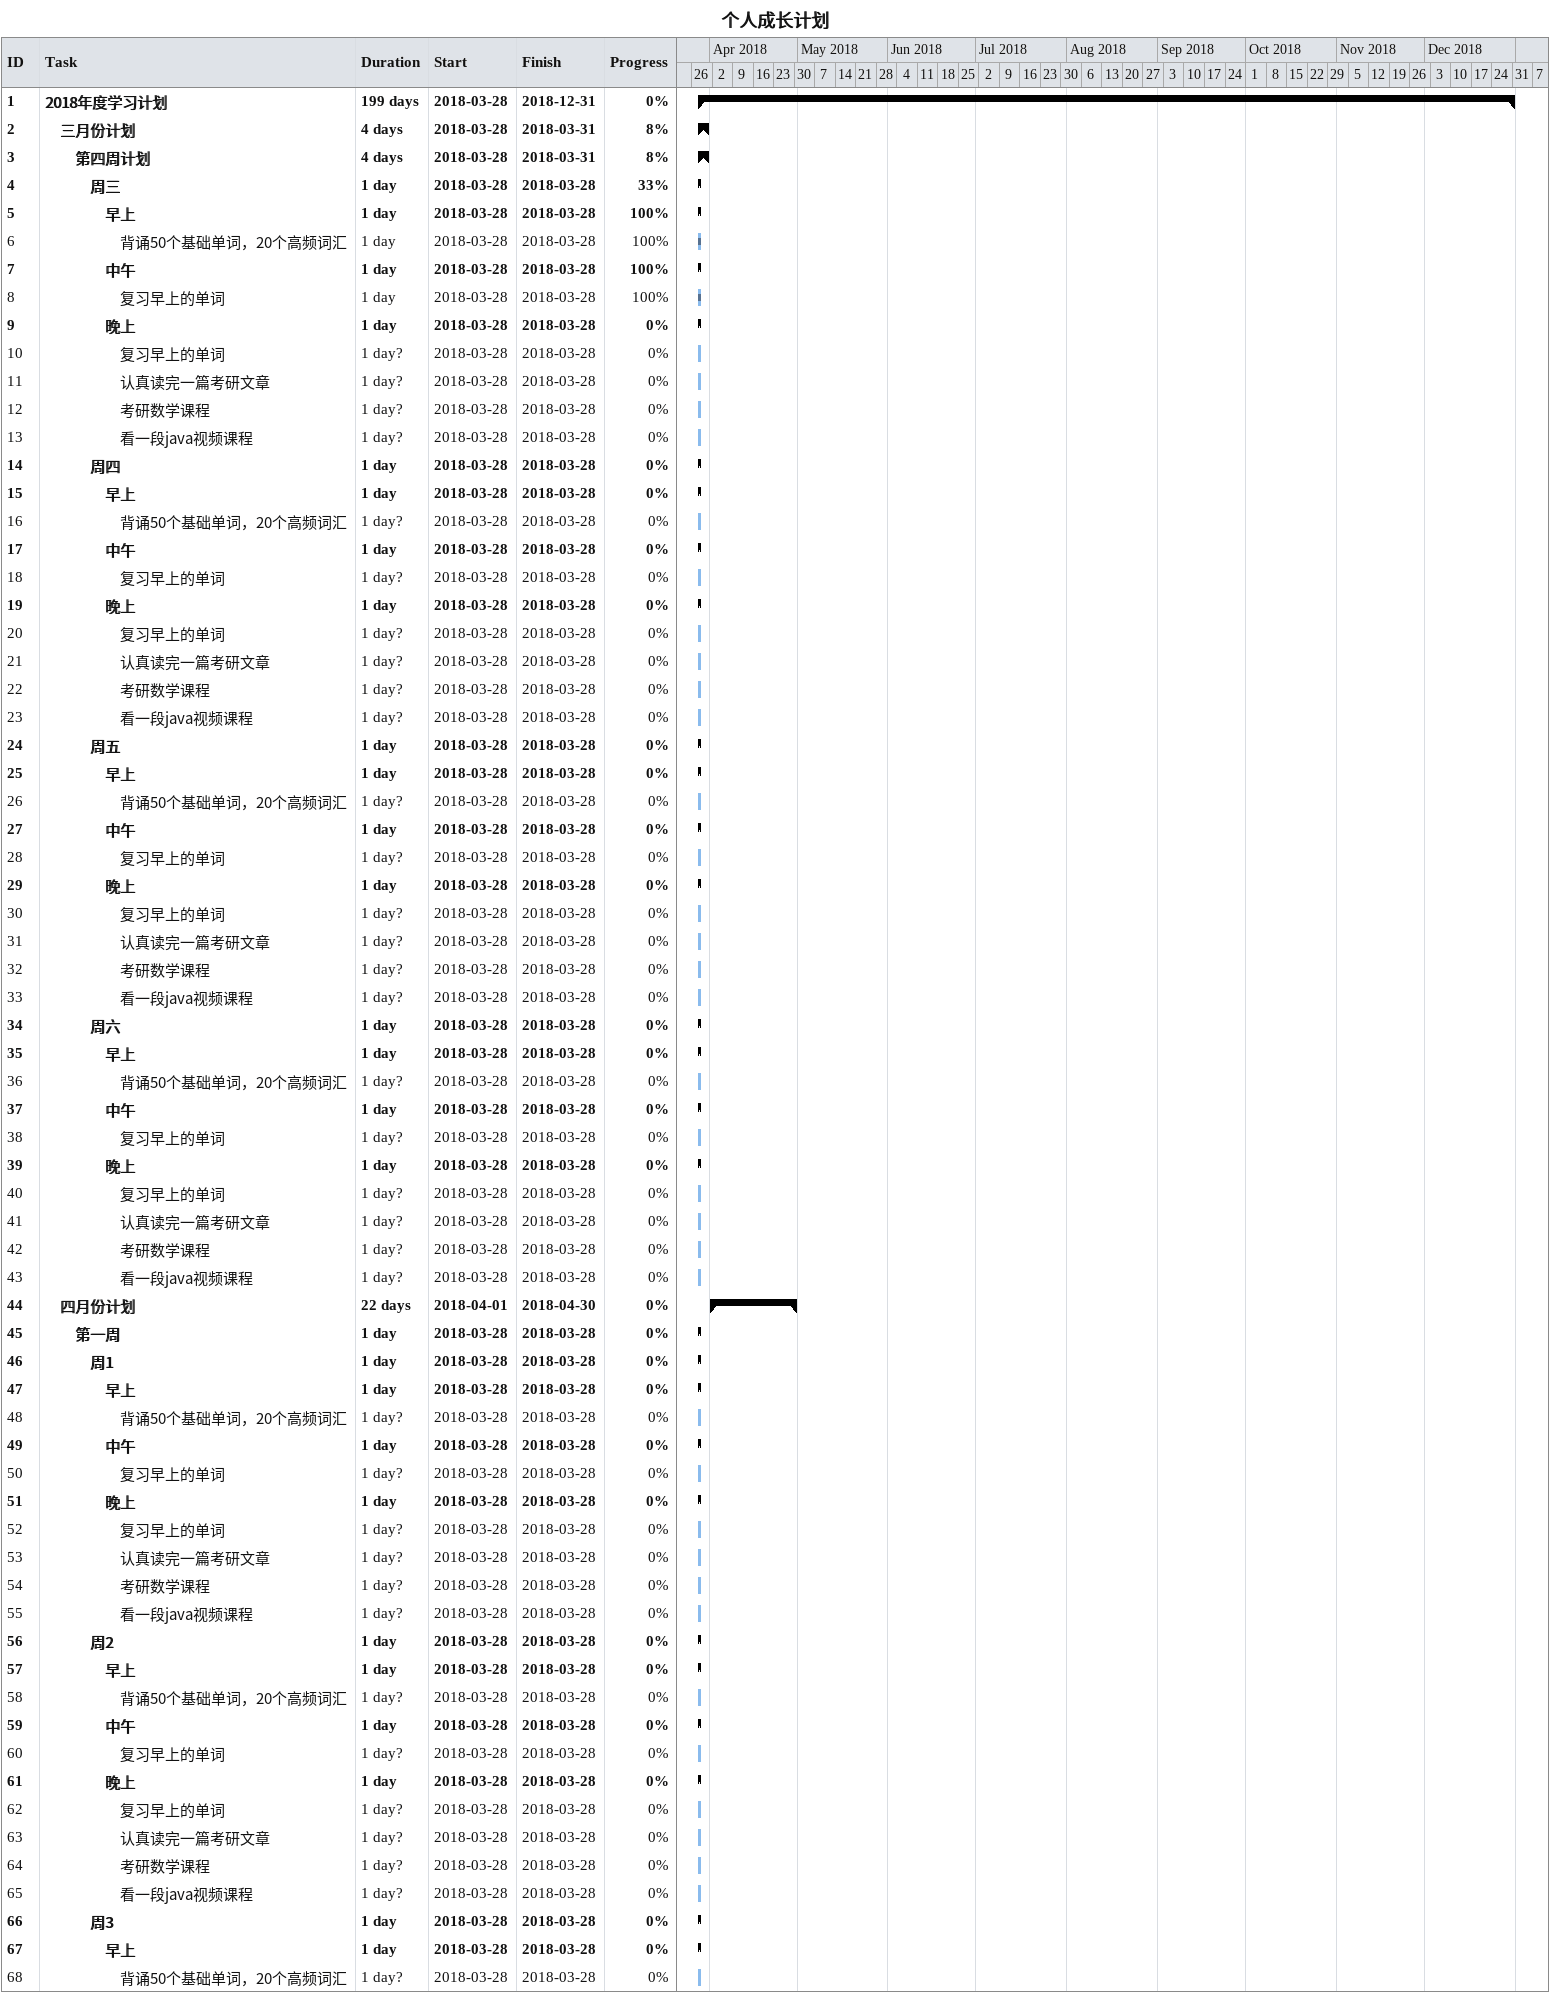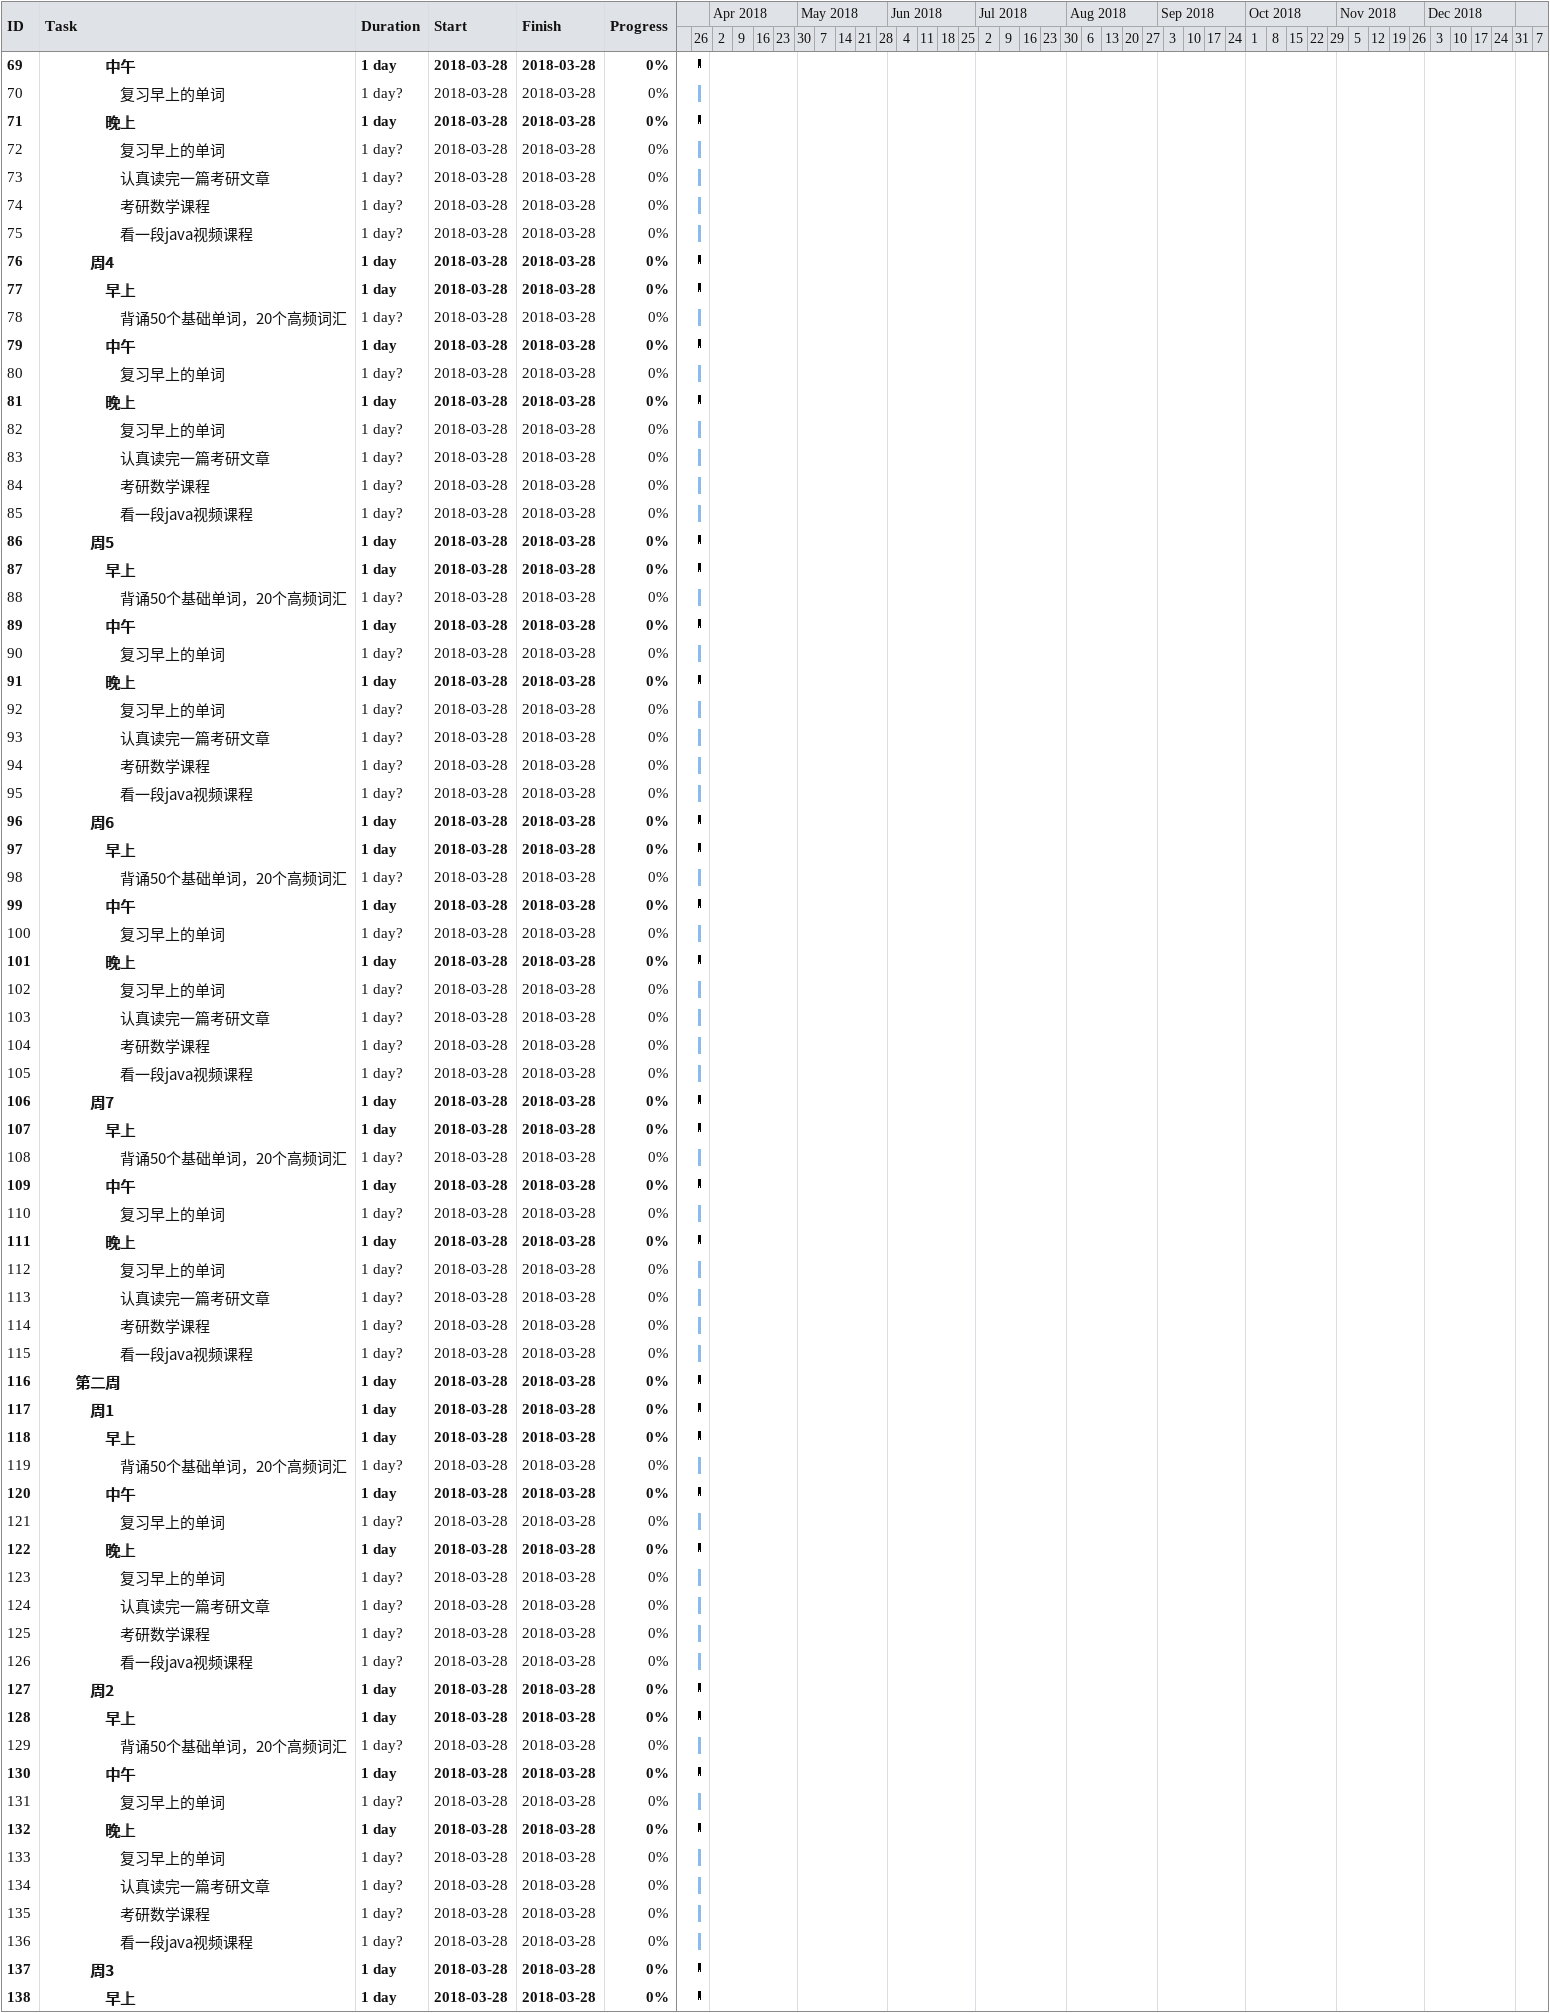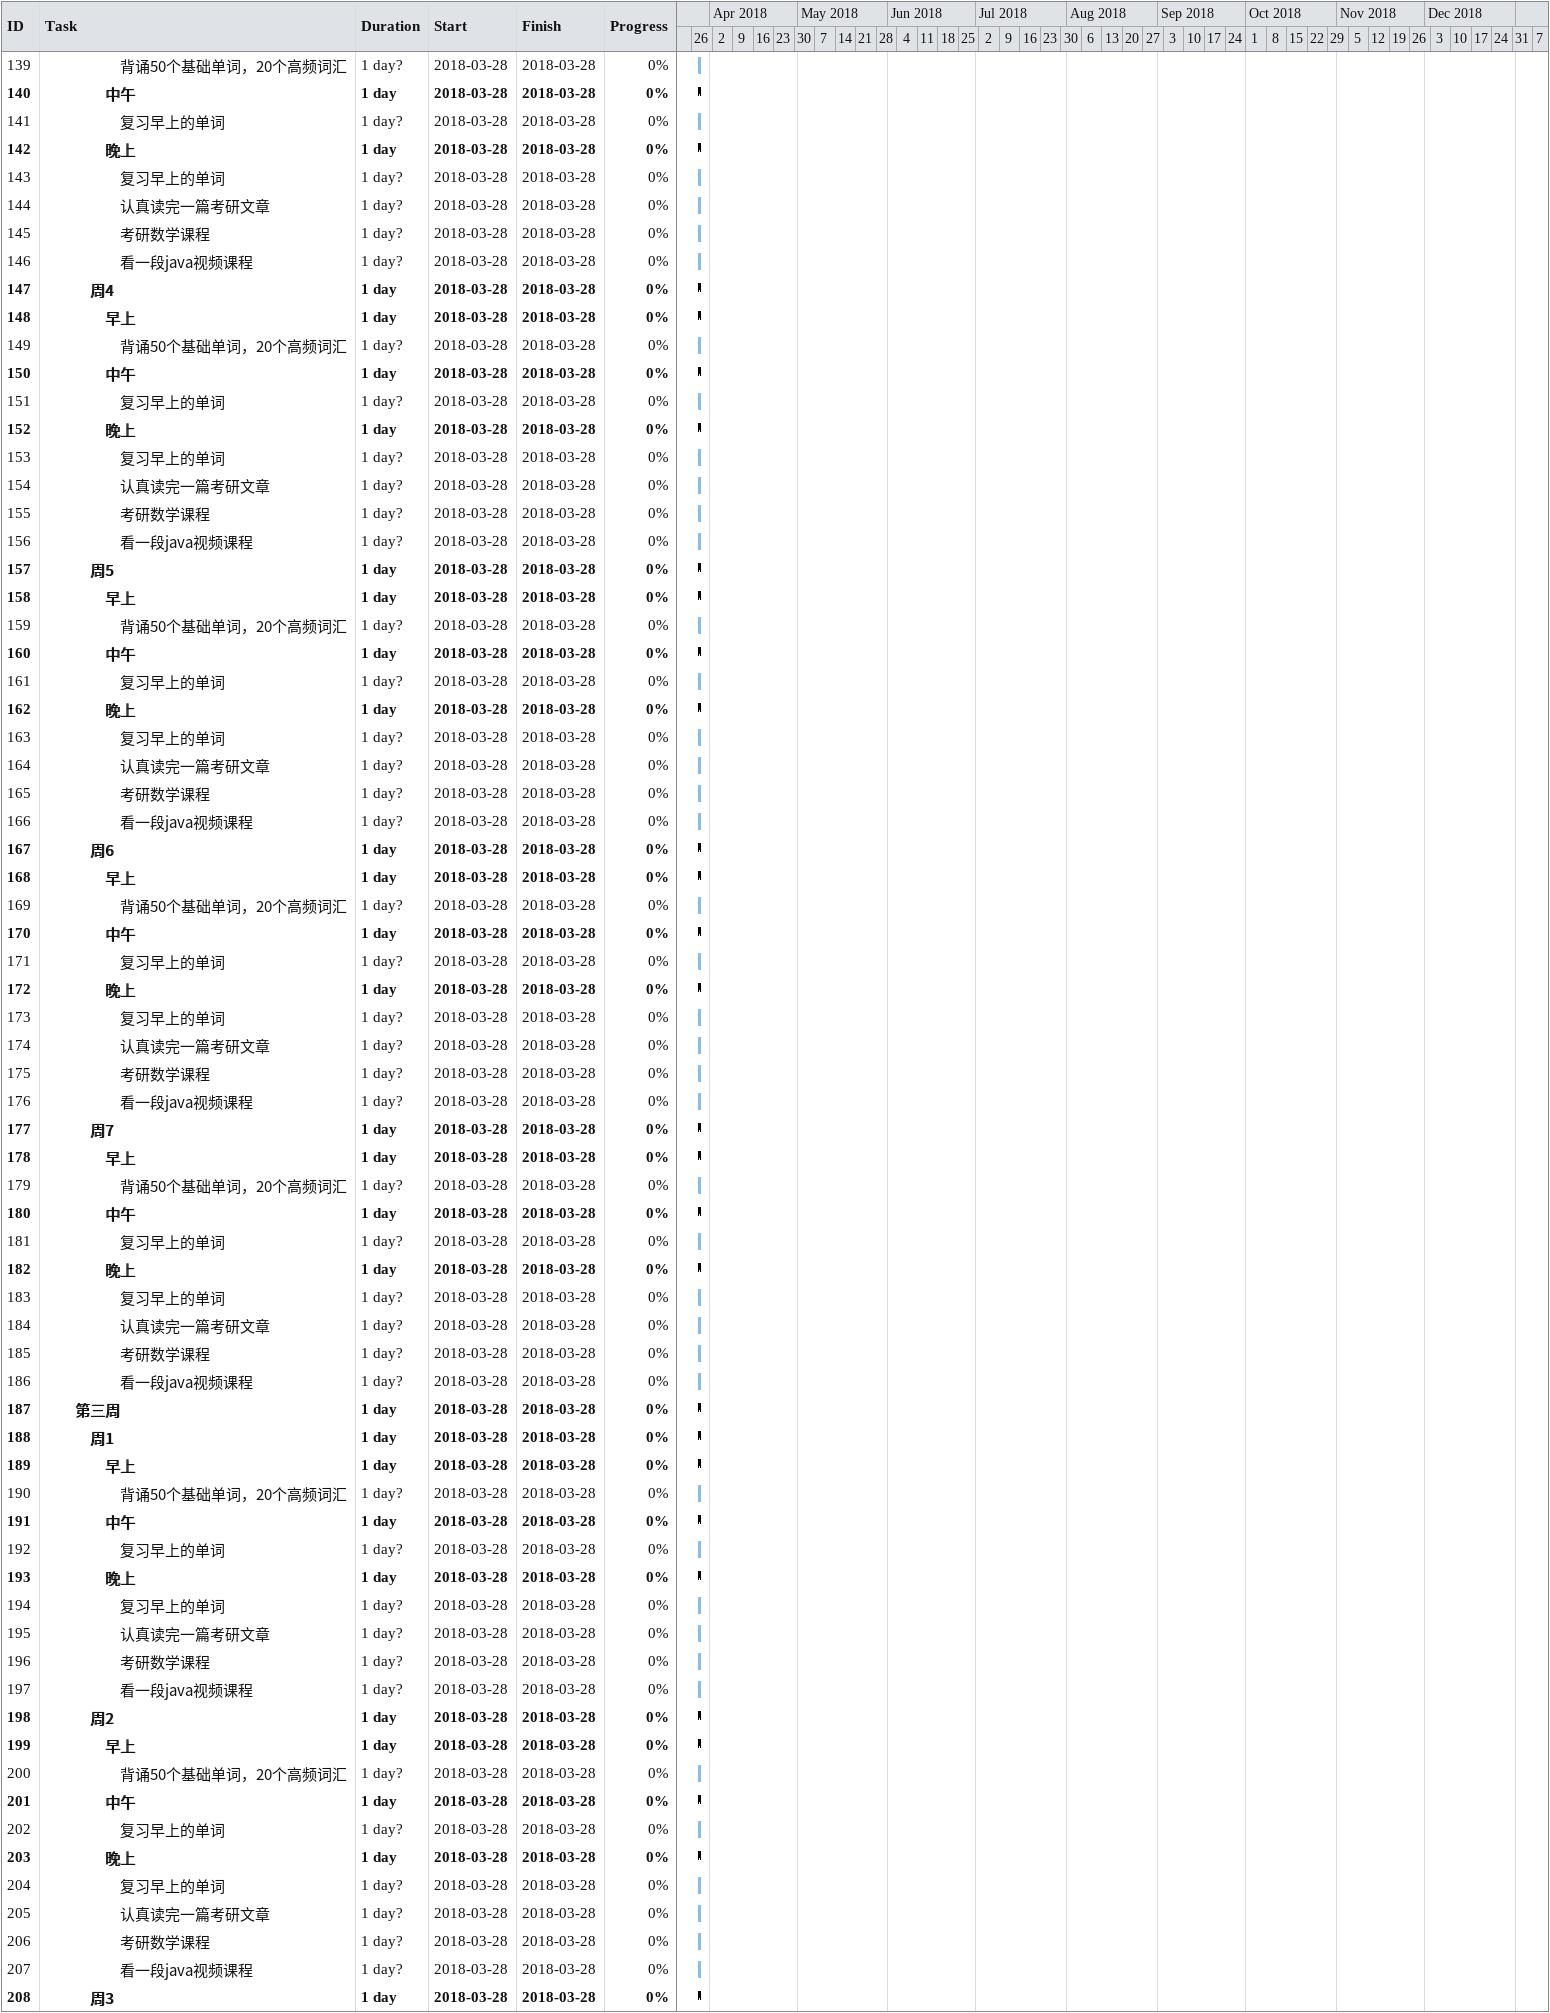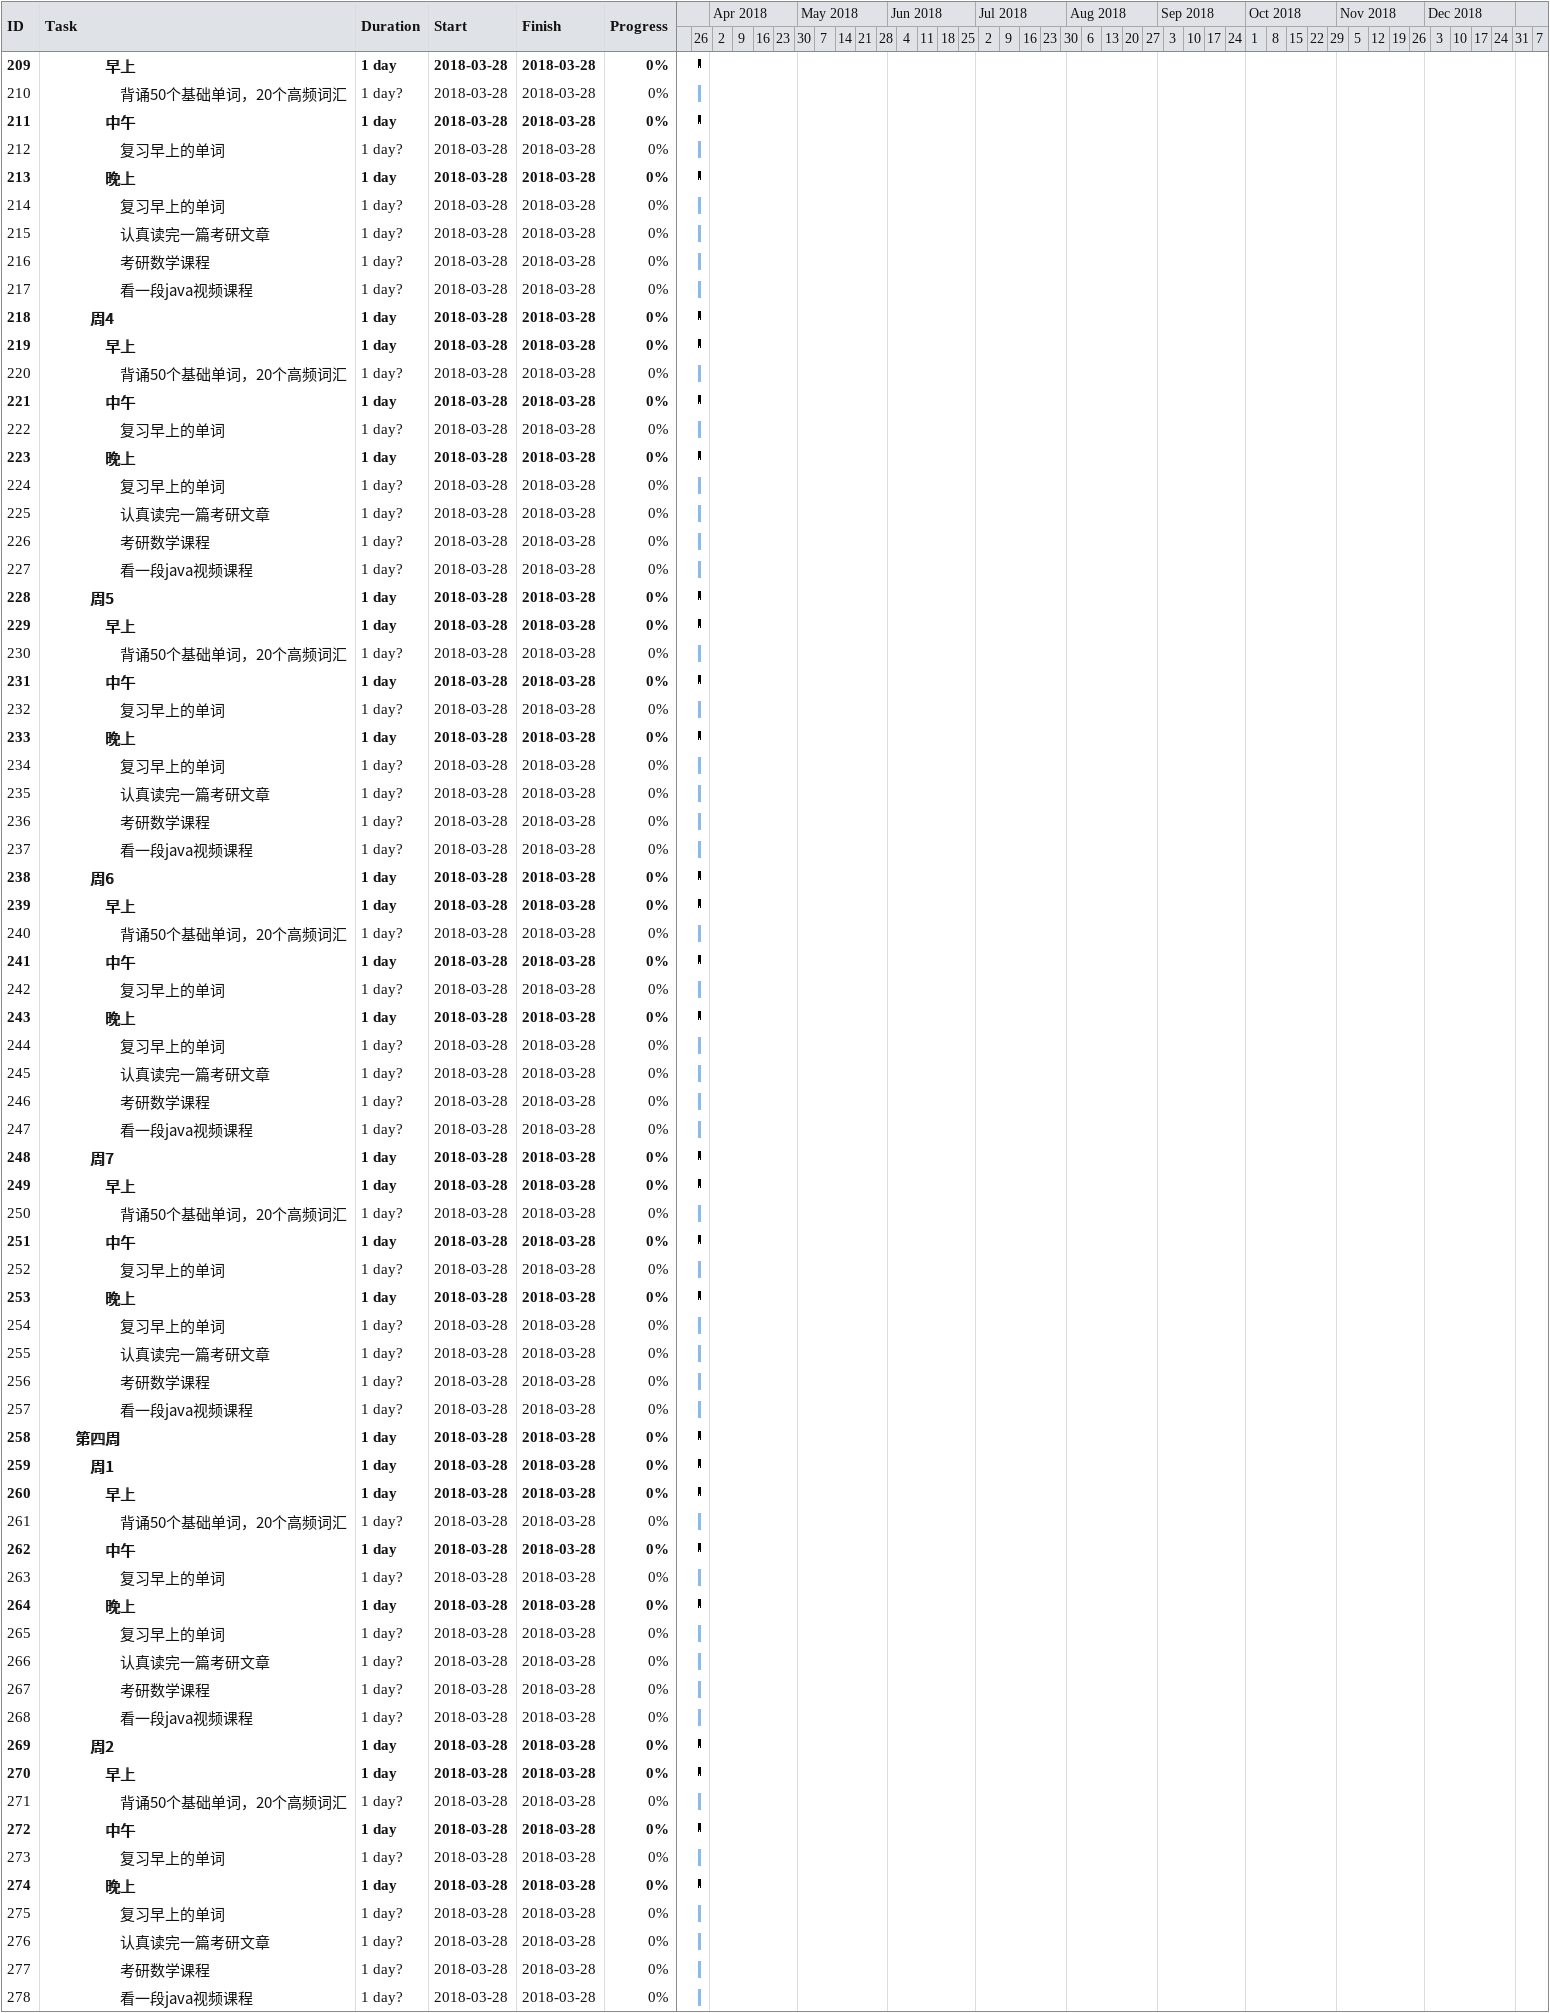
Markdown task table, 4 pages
个人成长计划

| ID | Level | Task | Duration | Start | Finish | % complete |
|---|---|---|---|---|---|---|
| 1 | 1 | **2018年度学习计划** | 199d | 2018-03-28 | 2018-12-31 | 0 |
| 2 | 2 | **三月份计划** | 4d | 2018-03-28 | 2018-03-31 | 8 |
| 3 | 3 | **第四周计划** | 4d | 2018-03-28 | 2018-03-31 | 8 |
| 4 | 4 | **周三** | 1d | 2018-03-28 | 2018-03-28 | 33 |
| 5 | 5 | **早上** | 1d | 2018-03-28 | 2018-03-28 | 100 |
| 6 | 6 | 背诵50个基础单词，20个高频词汇 | 1d | 2018-03-28 | 2018-03-28 | 100 |
| 7 | 5 | **中午** | 1d | 2018-03-28 | 2018-03-28 | 100 |
| 8 | 6 | 复习早上的单词 | 1d | 2018-03-28 | 2018-03-28 | 100 |
| 9 | 5 | **晚上** | 1d | 2018-03-28 | 2018-03-28 | 0 |
| 10 | 6 | 复习早上的单词 | 1d? | 2018-03-28 | 2018-03-28 | 0 |
| 11 | 6 | 认真读完一篇考研文章 | 1d? | 2018-03-28 | 2018-03-28 | 0 |
| 12 | 6 | 考研数学课程 | 1d? | 2018-03-28 | 2018-03-28 | 0 |
| 13 | 6 | 看一段java视频课程 | 1d? | 2018-03-28 | 2018-03-28 | 0 |
| 14 | 4 | **周四** | 1d | 2018-03-28 | 2018-03-28 | 0 |
| 15 | 5 | **早上** | 1d | 2018-03-28 | 2018-03-28 | 0 |
| 16 | 6 | 背诵50个基础单词，20个高频词汇 | 1d? | 2018-03-28 | 2018-03-28 | 0 |
| 17 | 5 | **中午** | 1d | 2018-03-28 | 2018-03-28 | 0 |
| 18 | 6 | 复习早上的单词 | 1d? | 2018-03-28 | 2018-03-28 | 0 |
| 19 | 5 | **晚上** | 1d | 2018-03-28 | 2018-03-28 | 0 |
| 20 | 6 | 复习早上的单词 | 1d? | 2018-03-28 | 2018-03-28 | 0 |
| 21 | 6 | 认真读完一篇考研文章 | 1d? | 2018-03-28 | 2018-03-28 | 0 |
| 22 | 6 | 考研数学课程 | 1d? | 2018-03-28 | 2018-03-28 | 0 |
| 23 | 6 | 看一段java视频课程 | 1d? | 2018-03-28 | 2018-03-28 | 0 |
| 24 | 4 | **周五** | 1d | 2018-03-28 | 2018-03-28 | 0 |
| 25 | 5 | **早上** | 1d | 2018-03-28 | 2018-03-28 | 0 |
| 26 | 6 | 背诵50个基础单词，20个高频词汇 | 1d? | 2018-03-28 | 2018-03-28 | 0 |
| 27 | 5 | **中午** | 1d | 2018-03-28 | 2018-03-28 | 0 |
| 28 | 6 | 复习早上的单词 | 1d? | 2018-03-28 | 2018-03-28 | 0 |
| 29 | 5 | **晚上** | 1d | 2018-03-28 | 2018-03-28 | 0 |
| 30 | 6 | 复习早上的单词 | 1d? | 2018-03-28 | 2018-03-28 | 0 |
| 31 | 6 | 认真读完一篇考研文章 | 1d? | 2018-03-28 | 2018-03-28 | 0 |
| 32 | 6 | 考研数学课程 | 1d? | 2018-03-28 | 2018-03-28 | 0 |
| 33 | 6 | 看一段java视频课程 | 1d? | 2018-03-28 | 2018-03-28 | 0 |
| 34 | 4 | **周六** | 1d | 2018-03-28 | 2018-03-28 | 0 |
| 35 | 5 | **早上** | 1d | 2018-03-28 | 2018-03-28 | 0 |
| 36 | 6 | 背诵50个基础单词，20个高频词汇 | 1d? | 2018-03-28 | 2018-03-28 | 0 |
| 37 | 5 | **中午** | 1d | 2018-03-28 | 2018-03-28 | 0 |
| 38 | 6 | 复习早上的单词 | 1d? | 2018-03-28 | 2018-03-28 | 0 |
| 39 | 5 | **晚上** | 1d | 2018-03-28 | 2018-03-28 | 0 |
| 40 | 6 | 复习早上的单词 | 1d? | 2018-03-28 | 2018-03-28 | 0 |
| 41 | 6 | 认真读完一篇考研文章 | 1d? | 2018-03-28 | 2018-03-28 | 0 |
| 42 | 6 | 考研数学课程 | 1d? | 2018-03-28 | 2018-03-28 | 0 |
| 43 | 6 | 看一段java视频课程 | 1d? | 2018-03-28 | 2018-03-28 | 0 |
| 44 | 2 | **四月份计划** | 22d | 2018-04-01 | 2018-04-30 | 0 |
| 45 | 3 | **第一周** | 1d | 2018-03-28 | 2018-03-28 | 0 |
| 46 | 4 | **周1** | 1d | 2018-03-28 | 2018-03-28 | 0 |
| 47 | 5 | **早上** | 1d | 2018-03-28 | 2018-03-28 | 0 |
| 48 | 6 | 背诵50个基础单词，20个高频词汇 | 1d? | 2018-03-28 | 2018-03-28 | 0 |
| 49 | 5 | **中午** | 1d | 2018-03-28 | 2018-03-28 | 0 |
| 50 | 6 | 复习早上的单词 | 1d? | 2018-03-28 | 2018-03-28 | 0 |
| 51 | 5 | **晚上** | 1d | 2018-03-28 | 2018-03-28 | 0 |
| 52 | 6 | 复习早上的单词 | 1d? | 2018-03-28 | 2018-03-28 | 0 |
| 53 | 6 | 认真读完一篇考研文章 | 1d? | 2018-03-28 | 2018-03-28 | 0 |
| 54 | 6 | 考研数学课程 | 1d? | 2018-03-28 | 2018-03-28 | 0 |
| 55 | 6 | 看一段java视频课程 | 1d? | 2018-03-28 | 2018-03-28 | 0 |
| 56 | 4 | **周2** | 1d | 2018-03-28 | 2018-03-28 | 0 |
| 57 | 5 | **早上** | 1d | 2018-03-28 | 2018-03-28 | 0 |
| 58 | 6 | 背诵50个基础单词，20个高频词汇 | 1d? | 2018-03-28 | 2018-03-28 | 0 |
| 59 | 5 | **中午** | 1d | 2018-03-28 | 2018-03-28 | 0 |
| 60 | 6 | 复习早上的单词 | 1d? | 2018-03-28 | 2018-03-28 | 0 |
| 61 | 5 | **晚上** | 1d | 2018-03-28 | 2018-03-28 | 0 |
| 62 | 6 | 复习早上的单词 | 1d? | 2018-03-28 | 2018-03-28 | 0 |
| 63 | 6 | 认真读完一篇考研文章 | 1d? | 2018-03-28 | 2018-03-28 | 0 |
| 64 | 6 | 考研数学课程 | 1d? | 2018-03-28 | 2018-03-28 | 0 |
| 65 | 6 | 看一段java视频课程 | 1d? | 2018-03-28 | 2018-03-28 | 0 |
| 66 | 4 | **周3** | 1d | 2018-03-28 | 2018-03-28 | 0 |
| 67 | 5 | **早上** | 1d | 2018-03-28 | 2018-03-28 | 0 |
| 68 | 6 | 背诵50个基础单词，20个高频词汇 | 1d? | 2018-03-28 | 2018-03-28 | 0 |
| 69 | 5 | **中午** | 1d | 2018-03-28 | 2018-03-28 | 0 |
| 70 | 6 | 复习早上的单词 | 1d? | 2018-03-28 | 2018-03-28 | 0 |
| 71 | 5 | **晚上** | 1d | 2018-03-28 | 2018-03-28 | 0 |
| 72 | 6 | 复习早上的单词 | 1d? | 2018-03-28 | 2018-03-28 | 0 |
| 73 | 6 | 认真读完一篇考研文章 | 1d? | 2018-03-28 | 2018-03-28 | 0 |
| 74 | 6 | 考研数学课程 | 1d? | 2018-03-28 | 2018-03-28 | 0 |
| 75 | 6 | 看一段java视频课程 | 1d? | 2018-03-28 | 2018-03-28 | 0 |
| 76 | 4 | **周4** | 1d | 2018-03-28 | 2018-03-28 | 0 |
| 77 | 5 | **早上** | 1d | 2018-03-28 | 2018-03-28 | 0 |
| 78 | 6 | 背诵50个基础单词，20个高频词汇 | 1d? | 2018-03-28 | 2018-03-28 | 0 |
| 79 | 5 | **中午** | 1d | 2018-03-28 | 2018-03-28 | 0 |
| 80 | 6 | 复习早上的单词 | 1d? | 2018-03-28 | 2018-03-28 | 0 |
| 81 | 5 | **晚上** | 1d | 2018-03-28 | 2018-03-28 | 0 |
| 82 | 6 | 复习早上的单词 | 1d? | 2018-03-28 | 2018-03-28 | 0 |
| 83 | 6 | 认真读完一篇考研文章 | 1d? | 2018-03-28 | 2018-03-28 | 0 |
| 84 | 6 | 考研数学课程 | 1d? | 2018-03-28 | 2018-03-28 | 0 |
| 85 | 6 | 看一段java视频课程 | 1d? | 2018-03-28 | 2018-03-28 | 0 |
| 86 | 4 | **周5** | 1d | 2018-03-28 | 2018-03-28 | 0 |
| 87 | 5 | **早上** | 1d | 2018-03-28 | 2018-03-28 | 0 |
| 88 | 6 | 背诵50个基础单词，20个高频词汇 | 1d? | 2018-03-28 | 2018-03-28 | 0 |
| 89 | 5 | **中午** | 1d | 2018-03-28 | 2018-03-28 | 0 |
| 90 | 6 | 复习早上的单词 | 1d? | 2018-03-28 | 2018-03-28 | 0 |
| 91 | 5 | **晚上** | 1d | 2018-03-28 | 2018-03-28 | 0 |
| 92 | 6 | 复习早上的单词 | 1d? | 2018-03-28 | 2018-03-28 | 0 |
| 93 | 6 | 认真读完一篇考研文章 | 1d? | 2018-03-28 | 2018-03-28 | 0 |
| 94 | 6 | 考研数学课程 | 1d? | 2018-03-28 | 2018-03-28 | 0 |
| 95 | 6 | 看一段java视频课程 | 1d? | 2018-03-28 | 2018-03-28 | 0 |
| 96 | 4 | **周6** | 1d | 2018-03-28 | 2018-03-28 | 0 |
| 97 | 5 | **早上** | 1d | 2018-03-28 | 2018-03-28 | 0 |
| 98 | 6 | 背诵50个基础单词，20个高频词汇 | 1d? | 2018-03-28 | 2018-03-28 | 0 |
| 99 | 5 | **中午** | 1d | 2018-03-28 | 2018-03-28 | 0 |
| 100 | 6 | 复习早上的单词 | 1d? | 2018-03-28 | 2018-03-28 | 0 |
| 101 | 5 | **晚上** | 1d | 2018-03-28 | 2018-03-28 | 0 |
| 102 | 6 | 复习早上的单词 | 1d? | 2018-03-28 | 2018-03-28 | 0 |
| 103 | 6 | 认真读完一篇考研文章 | 1d? | 2018-03-28 | 2018-03-28 | 0 |
| 104 | 6 | 考研数学课程 | 1d? | 2018-03-28 | 2018-03-28 | 0 |
| 105 | 6 | 看一段java视频课程 | 1d? | 2018-03-28 | 2018-03-28 | 0 |
| 106 | 4 | **周7** | 1d | 2018-03-28 | 2018-03-28 | 0 |
| 107 | 5 | **早上** | 1d | 2018-03-28 | 2018-03-28 | 0 |
| 108 | 6 | 背诵50个基础单词，20个高频词汇 | 1d? | 2018-03-28 | 2018-03-28 | 0 |
| 109 | 5 | **中午** | 1d | 2018-03-28 | 2018-03-28 | 0 |
| 110 | 6 | 复习早上的单词 | 1d? | 2018-03-28 | 2018-03-28 | 0 |
| 111 | 5 | **晚上** | 1d | 2018-03-28 | 2018-03-28 | 0 |
| 112 | 6 | 复习早上的单词 | 1d? | 2018-03-28 | 2018-03-28 | 0 |
| 113 | 6 | 认真读完一篇考研文章 | 1d? | 2018-03-28 | 2018-03-28 | 0 |
| 114 | 6 | 考研数学课程 | 1d? | 2018-03-28 | 2018-03-28 | 0 |
| 115 | 6 | 看一段java视频课程 | 1d? | 2018-03-28 | 2018-03-28 | 0 |
| 116 | 3 | **第二周** | 1d | 2018-03-28 | 2018-03-28 | 0 |
| 117 | 4 | **周1** | 1d | 2018-03-28 | 2018-03-28 | 0 |
| 118 | 5 | **早上** | 1d | 2018-03-28 | 2018-03-28 | 0 |
| 119 | 6 | 背诵50个基础单词，20个高频词汇 | 1d? | 2018-03-28 | 2018-03-28 | 0 |
| 120 | 5 | **中午** | 1d | 2018-03-28 | 2018-03-28 | 0 |
| 121 | 6 | 复习早上的单词 | 1d? | 2018-03-28 | 2018-03-28 | 0 |
| 122 | 5 | **晚上** | 1d | 2018-03-28 | 2018-03-28 | 0 |
| 123 | 6 | 复习早上的单词 | 1d? | 2018-03-28 | 2018-03-28 | 0 |
| 124 | 6 | 认真读完一篇考研文章 | 1d? | 2018-03-28 | 2018-03-28 | 0 |
| 125 | 6 | 考研数学课程 | 1d? | 2018-03-28 | 2018-03-28 | 0 |
| 126 | 6 | 看一段java视频课程 | 1d? | 2018-03-28 | 2018-03-28 | 0 |
| 127 | 4 | **周2** | 1d | 2018-03-28 | 2018-03-28 | 0 |
| 128 | 5 | **早上** | 1d | 2018-03-28 | 2018-03-28 | 0 |
| 129 | 6 | 背诵50个基础单词，20个高频词汇 | 1d? | 2018-03-28 | 2018-03-28 | 0 |
| 130 | 5 | **中午** | 1d | 2018-03-28 | 2018-03-28 | 0 |
| 131 | 6 | 复习早上的单词 | 1d? | 2018-03-28 | 2018-03-28 | 0 |
| 132 | 5 | **晚上** | 1d | 2018-03-28 | 2018-03-28 | 0 |
| 133 | 6 | 复习早上的单词 | 1d? | 2018-03-28 | 2018-03-28 | 0 |
| 134 | 6 | 认真读完一篇考研文章 | 1d? | 2018-03-28 | 2018-03-28 | 0 |
| 135 | 6 | 考研数学课程 | 1d? | 2018-03-28 | 2018-03-28 | 0 |
| 136 | 6 | 看一段java视频课程 | 1d? | 2018-03-28 | 2018-03-28 | 0 |
| 137 | 4 | **周3** | 1d | 2018-03-28 | 2018-03-28 | 0 |
| 138 | 5 | **早上** | 1d | 2018-03-28 | 2018-03-28 | 0 |
| 139 | 6 | 背诵50个基础单词，20个高频词汇 | 1d? | 2018-03-28 | 2018-03-28 | 0 |
| 140 | 5 | **中午** | 1d | 2018-03-28 | 2018-03-28 | 0 |
| 141 | 6 | 复习早上的单词 | 1d? | 2018-03-28 | 2018-03-28 | 0 |
| 142 | 5 | **晚上** | 1d | 2018-03-28 | 2018-03-28 | 0 |
| 143 | 6 | 复习早上的单词 | 1d? | 2018-03-28 | 2018-03-28 | 0 |
| 144 | 6 | 认真读完一篇考研文章 | 1d? | 2018-03-28 | 2018-03-28 | 0 |
| 145 | 6 | 考研数学课程 | 1d? | 2018-03-28 | 2018-03-28 | 0 |
| 146 | 6 | 看一段java视频课程 | 1d? | 2018-03-28 | 2018-03-28 | 0 |
| 147 | 4 | **周4** | 1d | 2018-03-28 | 2018-03-28 | 0 |
| 148 | 5 | **早上** | 1d | 2018-03-28 | 2018-03-28 | 0 |
| 149 | 6 | 背诵50个基础单词，20个高频词汇 | 1d? | 2018-03-28 | 2018-03-28 | 0 |
| 150 | 5 | **中午** | 1d | 2018-03-28 | 2018-03-28 | 0 |
| 151 | 6 | 复习早上的单词 | 1d? | 2018-03-28 | 2018-03-28 | 0 |
| 152 | 5 | **晚上** | 1d | 2018-03-28 | 2018-03-28 | 0 |
| 153 | 6 | 复习早上的单词 | 1d? | 2018-03-28 | 2018-03-28 | 0 |
| 154 | 6 | 认真读完一篇考研文章 | 1d? | 2018-03-28 | 2018-03-28 | 0 |
| 155 | 6 | 考研数学课程 | 1d? | 2018-03-28 | 2018-03-28 | 0 |
| 156 | 6 | 看一段java视频课程 | 1d? | 2018-03-28 | 2018-03-28 | 0 |
| 157 | 4 | **周5** | 1d | 2018-03-28 | 2018-03-28 | 0 |
| 158 | 5 | **早上** | 1d | 2018-03-28 | 2018-03-28 | 0 |
| 159 | 6 | 背诵50个基础单词，20个高频词汇 | 1d? | 2018-03-28 | 2018-03-28 | 0 |
| 160 | 5 | **中午** | 1d | 2018-03-28 | 2018-03-28 | 0 |
| 161 | 6 | 复习早上的单词 | 1d? | 2018-03-28 | 2018-03-28 | 0 |
| 162 | 5 | **晚上** | 1d | 2018-03-28 | 2018-03-28 | 0 |
| 163 | 6 | 复习早上的单词 | 1d? | 2018-03-28 | 2018-03-28 | 0 |
| 164 | 6 | 认真读完一篇考研文章 | 1d? | 2018-03-28 | 2018-03-28 | 0 |
| 165 | 6 | 考研数学课程 | 1d? | 2018-03-28 | 2018-03-28 | 0 |
| 166 | 6 | 看一段java视频课程 | 1d? | 2018-03-28 | 2018-03-28 | 0 |
| 167 | 4 | **周6** | 1d | 2018-03-28 | 2018-03-28 | 0 |
| 168 | 5 | **早上** | 1d | 2018-03-28 | 2018-03-28 | 0 |
| 169 | 6 | 背诵50个基础单词，20个高频词汇 | 1d? | 2018-03-28 | 2018-03-28 | 0 |
| 170 | 5 | **中午** | 1d | 2018-03-28 | 2018-03-28 | 0 |
| 171 | 6 | 复习早上的单词 | 1d? | 2018-03-28 | 2018-03-28 | 0 |
| 172 | 5 | **晚上** | 1d | 2018-03-28 | 2018-03-28 | 0 |
| 173 | 6 | 复习早上的单词 | 1d? | 2018-03-28 | 2018-03-28 | 0 |
| 174 | 6 | 认真读完一篇考研文章 | 1d? | 2018-03-28 | 2018-03-28 | 0 |
| 175 | 6 | 考研数学课程 | 1d? | 2018-03-28 | 2018-03-28 | 0 |
| 176 | 6 | 看一段java视频课程 | 1d? | 2018-03-28 | 2018-03-28 | 0 |
| 177 | 4 | **周7** | 1d | 2018-03-28 | 2018-03-28 | 0 |
| 178 | 5 | **早上** | 1d | 2018-03-28 | 2018-03-28 | 0 |
| 179 | 6 | 背诵50个基础单词，20个高频词汇 | 1d? | 2018-03-28 | 2018-03-28 | 0 |
| 180 | 5 | **中午** | 1d | 2018-03-28 | 2018-03-28 | 0 |
| 181 | 6 | 复习早上的单词 | 1d? | 2018-03-28 | 2018-03-28 | 0 |
| 182 | 5 | **晚上** | 1d | 2018-03-28 | 2018-03-28 | 0 |
| 183 | 6 | 复习早上的单词 | 1d? | 2018-03-28 | 2018-03-28 | 0 |
| 184 | 6 | 认真读完一篇考研文章 | 1d? | 2018-03-28 | 2018-03-28 | 0 |
| 185 | 6 | 考研数学课程 | 1d? | 2018-03-28 | 2018-03-28 | 0 |
| 186 | 6 | 看一段java视频课程 | 1d? | 2018-03-28 | 2018-03-28 | 0 |
| 187 | 3 | **第三周** | 1d | 2018-03-28 | 2018-03-28 | 0 |
| 188 | 4 | **周1** | 1d | 2018-03-28 | 2018-03-28 | 0 |
| 189 | 5 | **早上** | 1d | 2018-03-28 | 2018-03-28 | 0 |
| 190 | 6 | 背诵50个基础单词，20个高频词汇 | 1d? | 2018-03-28 | 2018-03-28 | 0 |
| 191 | 5 | **中午** | 1d | 2018-03-28 | 2018-03-28 | 0 |
| 192 | 6 | 复习早上的单词 | 1d? | 2018-03-28 | 2018-03-28 | 0 |
| 193 | 5 | **晚上** | 1d | 2018-03-28 | 2018-03-28 | 0 |
| 194 | 6 | 复习早上的单词 | 1d? | 2018-03-28 | 2018-03-28 | 0 |
| 195 | 6 | 认真读完一篇考研文章 | 1d? | 2018-03-28 | 2018-03-28 | 0 |
| 196 | 6 | 考研数学课程 | 1d? | 2018-03-28 | 2018-03-28 | 0 |
| 197 | 6 | 看一段java视频课程 | 1d? | 2018-03-28 | 2018-03-28 | 0 |
| 198 | 4 | **周2** | 1d | 2018-03-28 | 2018-03-28 | 0 |
| 199 | 5 | **早上** | 1d | 2018-03-28 | 2018-03-28 | 0 |
| 200 | 6 | 背诵50个基础单词，20个高频词汇 | 1d? | 2018-03-28 | 2018-03-28 | 0 |
| 201 | 5 | **中午** | 1d | 2018-03-28 | 2018-03-28 | 0 |
| 202 | 6 | 复习早上的单词 | 1d? | 2018-03-28 | 2018-03-28 | 0 |
| 203 | 5 | **晚上** | 1d | 2018-03-28 | 2018-03-28 | 0 |
| 204 | 6 | 复习早上的单词 | 1d? | 2018-03-28 | 2018-03-28 | 0 |
| 205 | 6 | 认真读完一篇考研文章 | 1d? | 2018-03-28 | 2018-03-28 | 0 |
| 206 | 6 | 考研数学课程 | 1d? | 2018-03-28 | 2018-03-28 | 0 |
| 207 | 6 | 看一段java视频课程 | 1d? | 2018-03-28 | 2018-03-28 | 0 |
| 208 | 4 | **周3** | 1d | 2018-03-28 | 2018-03-28 | 0 |
| 209 | 5 | **早上** | 1d | 2018-03-28 | 2018-03-28 | 0 |
| 210 | 6 | 背诵50个基础单词，20个高频词汇 | 1d? | 2018-03-28 | 2018-03-28 | 0 |
| 211 | 5 | **中午** | 1d | 2018-03-28 | 2018-03-28 | 0 |
| 212 | 6 | 复习早上的单词 | 1d? | 2018-03-28 | 2018-03-28 | 0 |
| 213 | 5 | **晚上** | 1d | 2018-03-28 | 2018-03-28 | 0 |
| 214 | 6 | 复习早上的单词 | 1d? | 2018-03-28 | 2018-03-28 | 0 |
| 215 | 6 | 认真读完一篇考研文章 | 1d? | 2018-03-28 | 2018-03-28 | 0 |
| 216 | 6 | 考研数学课程 | 1d? | 2018-03-28 | 2018-03-28 | 0 |
| 217 | 6 | 看一段java视频课程 | 1d? | 2018-03-28 | 2018-03-28 | 0 |
| 218 | 4 | **周4** | 1d | 2018-03-28 | 2018-03-28 | 0 |
| 219 | 5 | **早上** | 1d | 2018-03-28 | 2018-03-28 | 0 |
| 220 | 6 | 背诵50个基础单词，20个高频词汇 | 1d? | 2018-03-28 | 2018-03-28 | 0 |
| 221 | 5 | **中午** | 1d | 2018-03-28 | 2018-03-28 | 0 |
| 222 | 6 | 复习早上的单词 | 1d? | 2018-03-28 | 2018-03-28 | 0 |
| 223 | 5 | **晚上** | 1d | 2018-03-28 | 2018-03-28 | 0 |
| 224 | 6 | 复习早上的单词 | 1d? | 2018-03-28 | 2018-03-28 | 0 |
| 225 | 6 | 认真读完一篇考研文章 | 1d? | 2018-03-28 | 2018-03-28 | 0 |
| 226 | 6 | 考研数学课程 | 1d? | 2018-03-28 | 2018-03-28 | 0 |
| 227 | 6 | 看一段java视频课程 | 1d? | 2018-03-28 | 2018-03-28 | 0 |
| 228 | 4 | **周5** | 1d | 2018-03-28 | 2018-03-28 | 0 |
| 229 | 5 | **早上** | 1d | 2018-03-28 | 2018-03-28 | 0 |
| 230 | 6 | 背诵50个基础单词，20个高频词汇 | 1d? | 2018-03-28 | 2018-03-28 | 0 |
| 231 | 5 | **中午** | 1d | 2018-03-28 | 2018-03-28 | 0 |
| 232 | 6 | 复习早上的单词 | 1d? | 2018-03-28 | 2018-03-28 | 0 |
| 233 | 5 | **晚上** | 1d | 2018-03-28 | 2018-03-28 | 0 |
| 234 | 6 | 复习早上的单词 | 1d? | 2018-03-28 | 2018-03-28 | 0 |
| 235 | 6 | 认真读完一篇考研文章 | 1d? | 2018-03-28 | 2018-03-28 | 0 |
| 236 | 6 | 考研数学课程 | 1d? | 2018-03-28 | 2018-03-28 | 0 |
| 237 | 6 | 看一段java视频课程 | 1d? | 2018-03-28 | 2018-03-28 | 0 |
| 238 | 4 | **周6** | 1d | 2018-03-28 | 2018-03-28 | 0 |
| 239 | 5 | **早上** | 1d | 2018-03-28 | 2018-03-28 | 0 |
| 240 | 6 | 背诵50个基础单词，20个高频词汇 | 1d? | 2018-03-28 | 2018-03-28 | 0 |
| 241 | 5 | **中午** | 1d | 2018-03-28 | 2018-03-28 | 0 |
| 242 | 6 | 复习早上的单词 | 1d? | 2018-03-28 | 2018-03-28 | 0 |
| 243 | 5 | **晚上** | 1d | 2018-03-28 | 2018-03-28 | 0 |
| 244 | 6 | 复习早上的单词 | 1d? | 2018-03-28 | 2018-03-28 | 0 |
| 245 | 6 | 认真读完一篇考研文章 | 1d? | 2018-03-28 | 2018-03-28 | 0 |
| 246 | 6 | 考研数学课程 | 1d? | 2018-03-28 | 2018-03-28 | 0 |
| 247 | 6 | 看一段java视频课程 | 1d? | 2018-03-28 | 2018-03-28 | 0 |
| 248 | 4 | **周7** | 1d | 2018-03-28 | 2018-03-28 | 0 |
| 249 | 5 | **早上** | 1d | 2018-03-28 | 2018-03-28 | 0 |
| 250 | 6 | 背诵50个基础单词，20个高频词汇 | 1d? | 2018-03-28 | 2018-03-28 | 0 |
| 251 | 5 | **中午** | 1d | 2018-03-28 | 2018-03-28 | 0 |
| 252 | 6 | 复习早上的单词 | 1d? | 2018-03-28 | 2018-03-28 | 0 |
| 253 | 5 | **晚上** | 1d | 2018-03-28 | 2018-03-28 | 0 |
| 254 | 6 | 复习早上的单词 | 1d? | 2018-03-28 | 2018-03-28 | 0 |
| 255 | 6 | 认真读完一篇考研文章 | 1d? | 2018-03-28 | 2018-03-28 | 0 |
| 256 | 6 | 考研数学课程 | 1d? | 2018-03-28 | 2018-03-28 | 0 |
| 257 | 6 | 看一段java视频课程 | 1d? | 2018-03-28 | 2018-03-28 | 0 |
| 258 | 3 | **第四周** | 1d | 2018-03-28 | 2018-03-28 | 0 |
| 259 | 4 | **周1** | 1d | 2018-03-28 | 2018-03-28 | 0 |
| 260 | 5 | **早上** | 1d | 2018-03-28 | 2018-03-28 | 0 |
| 261 | 6 | 背诵50个基础单词，20个高频词汇 | 1d? | 2018-03-28 | 2018-03-28 | 0 |
| 262 | 5 | **中午** | 1d | 2018-03-28 | 2018-03-28 | 0 |
| 263 | 6 | 复习早上的单词 | 1d? | 2018-03-28 | 2018-03-28 | 0 |
| 264 | 5 | **晚上** | 1d | 2018-03-28 | 2018-03-28 | 0 |
| 265 | 6 | 复习早上的单词 | 1d? | 2018-03-28 | 2018-03-28 | 0 |
| 266 | 6 | 认真读完一篇考研文章 | 1d? | 2018-03-28 | 2018-03-28 | 0 |
| 267 | 6 | 考研数学课程 | 1d? | 2018-03-28 | 2018-03-28 | 0 |
| 268 | 6 | 看一段java视频课程 | 1d? | 2018-03-28 | 2018-03-28 | 0 |
| 269 | 4 | **周2** | 1d | 2018-03-28 | 2018-03-28 | 0 |
| 270 | 5 | **早上** | 1d | 2018-03-28 | 2018-03-28 | 0 |
| 271 | 6 | 背诵50个基础单词，20个高频词汇 | 1d? | 2018-03-28 | 2018-03-28 | 0 |
| 272 | 5 | **中午** | 1d | 2018-03-28 | 2018-03-28 | 0 |
| 273 | 6 | 复习早上的单词 | 1d? | 2018-03-28 | 2018-03-28 | 0 |
| 274 | 5 | **晚上** | 1d | 2018-03-28 | 2018-03-28 | 0 |
| 275 | 6 | 复习早上的单词 | 1d? | 2018-03-28 | 2018-03-28 | 0 |
| 276 | 6 | 认真读完一篇考研文章 | 1d? | 2018-03-28 | 2018-03-28 | 0 |
| 277 | 6 | 考研数学课程 | 1d? | 2018-03-28 | 2018-03-28 | 0 |
| 278 | 6 | 看一段java视频课程 | 1d? | 2018-03-28 | 2018-03-28 | 0 |
